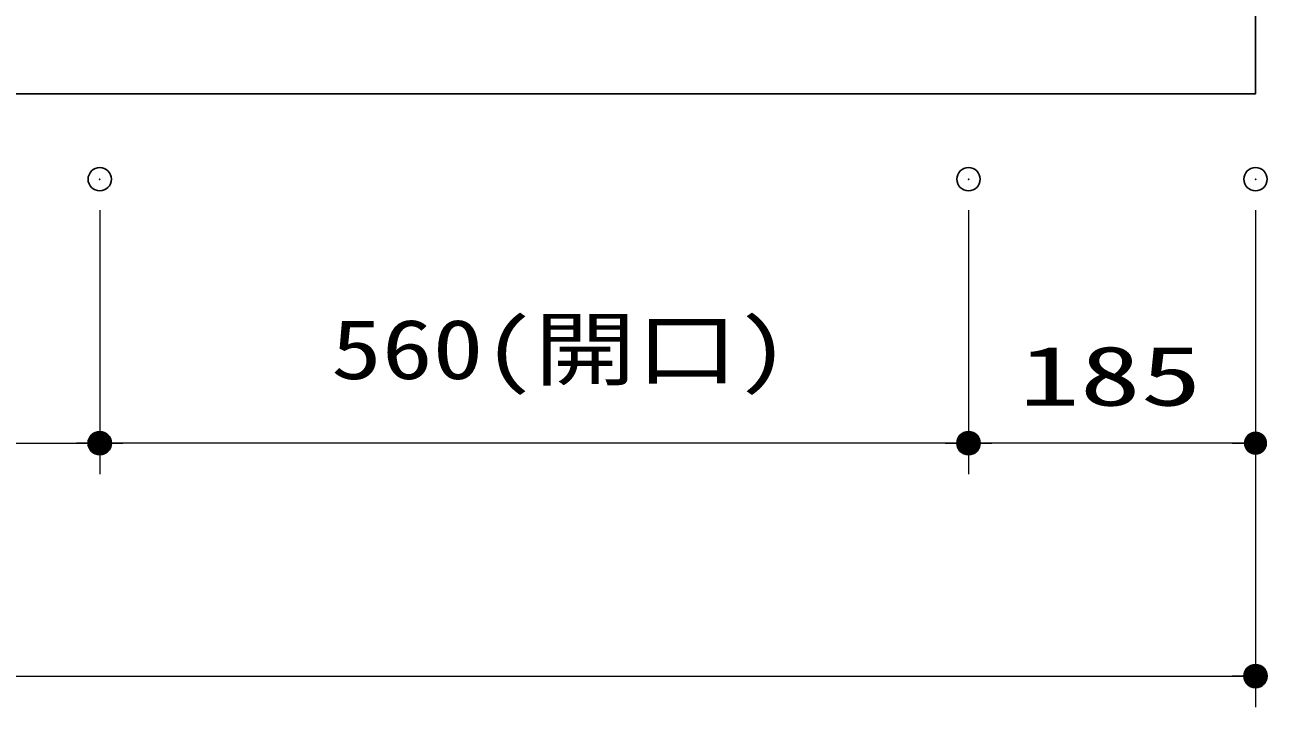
# Model space of a CAD drawing. Units: millimetres, scale not verified. Extents: x -9797 to 9797, y -4555 to 4555.
# Drawn here: x -5817 to -5016, y 590 to 1029 of the extents above; entities that cross this region are included whole.
import ezdxf
from ezdxf.enums import TextEntityAlignment as Align

# ---------------------------------------------------------------- set-up
doc = ezdxf.new("R2010")
doc.units = ezdxf.units.MM
doc.header["$LTSCALE"] = 30
doc.header["$PDMODE"] = 32
doc.header["$PDSIZE"] = 15
for name, color, linetype, lineweight in [('0-0_0', 7, 'Continuous', 25), ('0-2_寸法ﾚｲﾔｰ', 30, 'Continuous', 13), ('0-3_DEFPOINTS', 7, 'Continuous', 25)]:
    doc.layers.add(name, color=color, linetype=linetype, lineweight=lineweight)
doc.styles.add('ＭＳ ゴシック', font='')
doc.styles.get('ＭＳ ゴシック').set_extended_font_data('MS Gothic')

# ---------------------------------------------------------------- blocks, each defined once
blk = doc.blocks.new('_DOT')
at = {"layer": '0-0_0', "color": 30}
blk.add_line((-15, 0), (-30, 0), dxfattribs=at)
for points in [[(0, 0), (-15, 0), (-14.88, 1.88)], [(0, 0), (-14.88, -1.88), (-15, 0)], [(0, 0), (-14.88, 1.88), (-14.53, 3.73)], [(0, 0), (-14.53, -3.73), (-14.88, -1.88)], [(0, 0), (-14.53, 3.73), (-13.95, 5.52)], [(0, 0), (-13.95, -5.52), (-14.53, -3.73)], [(0, 0), (-13.95, 5.52), (-13.14, 7.23)], [(0, 0), (-13.14, -7.23), (-13.95, -5.52)], [(0, 0), (-13.14, 7.23), (-12.14, 8.82)], [(0, 0), (-12.14, -8.82), (-13.14, -7.23)], [(0, 0), (-12.14, 8.82), (-10.93, 10.27)], [(0, 0), (-10.93, -10.27), (-12.14, -8.82)], [(0, 0), (-10.93, 10.27), (-9.56, 11.56)], [(0, 0), (-9.56, -11.56), (-10.93, -10.27)], [(0, 0), (-9.56, 11.56), (-8.04, 12.66)], [(0, 0), (-8.04, -12.66), (-9.56, -11.56)], [(0, 0), (-8.04, 12.66), (-6.39, 13.57)], [(0, 0), (-6.39, -13.57), (-8.04, -12.66)], [(0, 0), (-6.39, 13.57), (-4.64, 14.27)], [(0, 0), (-4.64, -14.27), (-6.39, -13.57)], [(0, 0), (-4.64, 14.27), (-2.81, 14.73)], [(0, 0), (-2.81, -14.73), (-4.64, -14.27)], [(0, 0), (-2.81, 14.73), (-0.94, 14.97)], [(0, 0), (-0.94, -14.97), (-2.81, -14.73)], [(0, 0), (-0.94, 14.97), (0.94, 14.97)], [(0, 0), (0.94, -14.97), (-0.94, -14.97)], [(0, 0), (0.94, 14.97), (2.81, 14.73)], [(0, 0), (2.81, 14.73), (4.64, 14.27)], [(0, 0), (4.64, 14.27), (6.39, 13.57)], [(0, 0), (6.39, 13.57), (8.04, 12.66)], [(0, 0), (8.04, 12.66), (9.56, 11.56)], [(0, 0), (9.56, 11.56), (10.93, 10.27)], [(0, 0), (10.93, 10.27), (12.14, 8.82)], [(0, 0), (12.14, 8.82), (13.14, 7.23)], [(0, 0), (13.14, 7.23), (13.95, 5.52)], [(0, 0), (13.95, 5.52), (14.53, 3.73)], [(0, 0), (14.53, 3.73), (14.88, 1.88)], [(0, 0), (14.88, 1.88), (15, 0)], [(0, 0), (2.81, -14.73), (0.94, -14.97)], [(0, 0), (4.64, -14.27), (2.81, -14.73)], [(0, 0), (6.39, -13.57), (4.64, -14.27)], [(0, 0), (8.04, -12.66), (6.39, -13.57)], [(0, 0), (9.56, -11.56), (8.04, -12.66)], [(0, 0), (10.93, -10.27), (9.56, -11.56)], [(0, 0), (12.14, -8.82), (10.93, -10.27)], [(0, 0), (13.14, -7.23), (12.14, -8.82)], [(0, 0), (13.95, -5.52), (13.14, -7.23)], [(0, 0), (14.53, -3.73), (13.95, -5.52)], [(0, 0), (14.88, -1.88), (14.53, -3.73)], [(0, 0), (15, 0), (14.88, -1.88)]]:
    blk.add_solid(points, dxfattribs=at)

msp = doc.modelspace()

# ---------------------------------------------------------------- linework, layer by layer
at = {"layer": '0-0_0'}
msp.add_lwpolyline([(-7723.56, 985), (-5023.56, 985), (-5023.56, 1885), (-7723.56, 1885)], close=True, dxfattribs=at)
at = {"layer": '0-2_寸法ﾚｲﾔｰ'}
for p, q in [((-5768.56, 910), (-5768.56, 740)), ((-5768.56, 910), (-5768.56, 740)), ((-5208.56, 910), (-5208.56, 740)), ((-5208.56, 910), (-5208.56, 740)), ((-5023.56, 910), (-5023.56, 590)), ((-5023.56, 910), (-5023.56, 740)), ((-6717.06, 760), (-5783.56, 760)), ((-5223.56, 760), (-5753.56, 760)), ((-5038.56, 760), (-5193.56, 760)), ((-7708.56, 610), (-5038.56, 610))]:
    msp.add_line(p, q, dxfattribs=at)
at = {"layer": '0-3_DEFPOINTS'}
for p in [(-5768.56, 930), (-5208.56, 930), (-5023.56, 930), (-5768.56, 760), (-5208.56, 760), (-5023.56, 610)]:
    msp.add_point(p, dxfattribs=at)

# ---------------------------------------------------------------- block references
at = {"layer": '0-2_寸法ﾚｲﾔｰ', "xscale": 0.5, "yscale": 0.5}
for p in [(-5768.56, 760), (-5208.56, 760), (-5023.56, 760), (-5023.56, 610)]:
    msp.add_blockref('_DOT', p, dxfattribs=at)
at = {"layer": '0-2_寸法ﾚｲﾔｰ', "xscale": 0.5, "yscale": 0.5, "rotation": 180}
for p in [(-5768.56, 760), (-5208.56, 760)]:
    msp.add_blockref('_DOT', p, dxfattribs=at)

# ---------------------------------------------------------------- texts
at = {"layer": '0-2_寸法ﾚｲﾔｰ', "style": 'ＭＳ ゴシック'}
for s, width, p in [('560(開口)', 1.25, (-5619.42, 789.74)), ('185', 1.5, (-5176.06, 772.6))]:
    msp.add_text(s, height=38.49, dxfattribs=dict(at, width=width)).set_placement(p, align=Align.BOTTOM_LEFT)

doc.saveas('drawing.dxf')
